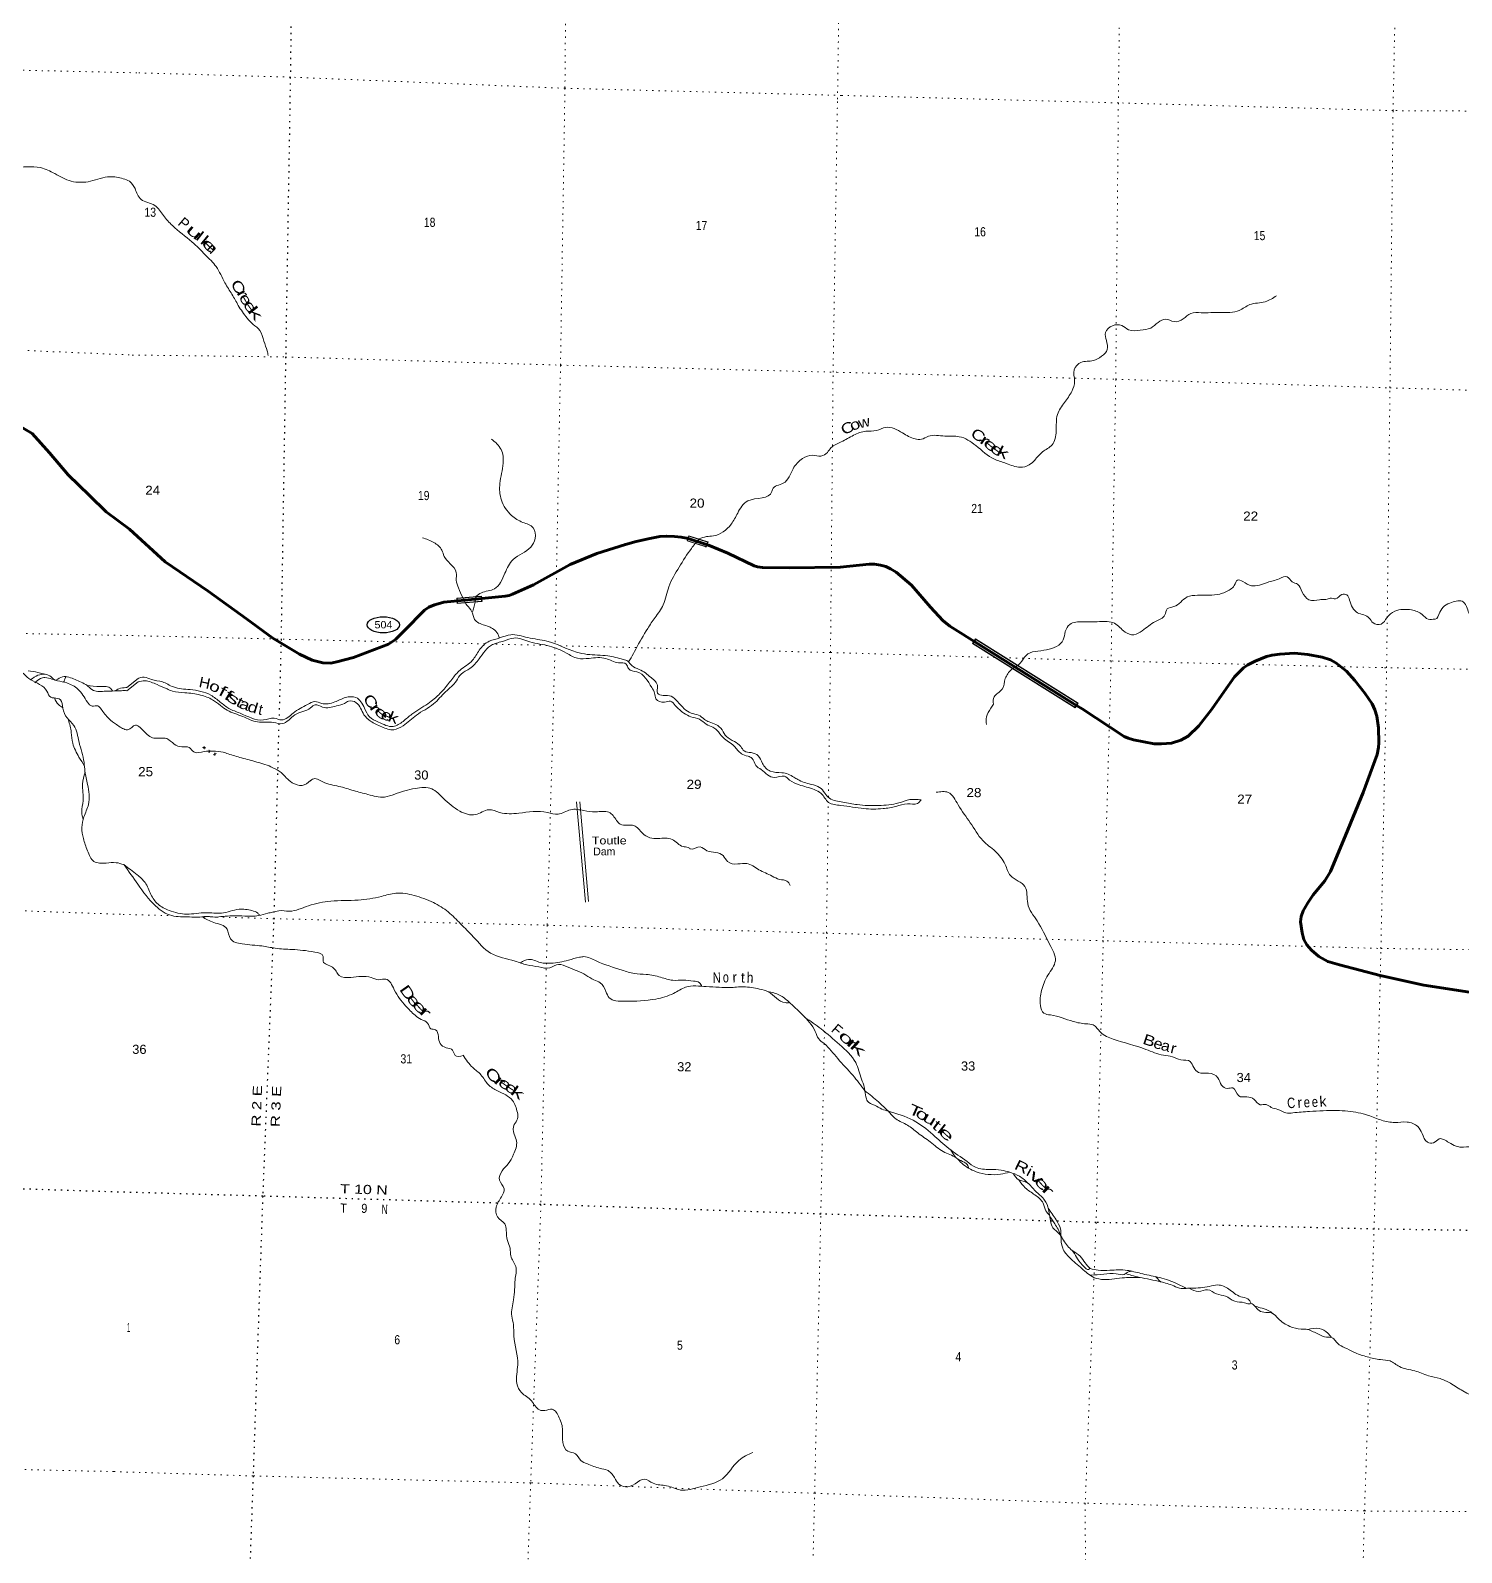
# Model space of a CAD drawing. Header units: feet. Extents: x -509309 to -252658, y -547785 to -360805.
# Drawn here: x -381871 to -354473, y -443309 to -414164 of the extents above; entities that cross this region are included whole.
import ezdxf
from ezdxf.enums import TextEntityAlignment as Align

# ---------------------------------------------------------------- set-up
doc = ezdxf.new("R2010")
doc.units = ezdxf.units.FT
doc.header["$LTSCALE"] = 80
doc.linetypes.add('DOTTED', pattern=[1.5, 0.3, -1.2])
for name, color, linetype, lineweight in [('17', 7, 'Continuous', 25), ('23', 7, 'Continuous', 70), ('29', 7, 'Continuous', 25), ('39', 7, 'Continuous', 13), ('42', 7, 'Continuous', 13), ('59', 7, 'Continuous', 13), ('6', 7, 'DOTTED', 25), ('7', 7, 'DOTTED', 13)]:
    doc.layers.add(name, color=color, linetype=linetype, lineweight=lineweight)
doc.layers.add('41', color=7, linetype='Continuous')

msp = doc.modelspace()

# ---------------------------------------------------------------- linework, layer by layer
at = {"layer": '17'}
msp.add_ellipse((-375115.88, -425545.1), major_axis=(309.24, -1), ratio=0.500121, dxfattribs=at)
at = {"layer": '23'}
for points in [[(-379975.85, -423715.76), (-380419.02, -423379.44), (-380743.11, -423066.52), (-381150.23, -422675.84), (-381506.55, -422249.85), (-381839.8, -421884.53), (-382332.82, -421586.83)], [(-359020.46, -426825.1), (-359255.45, -427157.54), (-359504.72, -427478.82), (-359709.58, -427675.82), (-359848, -427753.12), (-360029.04, -427811.04), (-360217.9, -427826.34), (-360360.79, -427823.33), (-360753.97, -427745.48), (-360856.36, -427716.79), (-360931.5, -427685.77), (-361738.61, -427156.77), (-361844.16, -427089.38), (-364272.36, -425570.82), (-364403.18, -425465.69), (-364641.04, -425204.17), (-365001.32, -424787.39), (-365300.12, -424537.6), (-365404.51, -424472.67), (-365496.71, -424431.06), (-365595, -424402.38), (-365709.68, -424385.99), (-365815.4, -424386.87), (-366367.84, -424442.49), (-367345.54, -424454.36), (-367855.8, -424447.46), (-367949.99, -424437.21), (-368013.73, -424416.61), (-368521.83, -424173.32), (-368893.11, -424019.64), (-369296.88, -423888.38), (-369312.27, -423886.75), (-369414.18, -423868.68), (-369543.19, -423851.27), (-369695.77, -423846.11), (-369821.7, -423855.36), (-370010.09, -423892.24), (-370276.68, -423951.7), (-370481.09, -424006.97), (-371029.15, -424182.39), (-371540.55, -424388.99), (-372240.01, -424782.82), (-372641.56, -424957.59), (-372702.99, -424982.18), (-372785.61, -424999.17), (-373228.41, -425042.17), (-373958.78, -425113.85), (-374019.73, -425127.65), (-374138.5, -425164.52), (-374244.99, -425209.6), (-374329.27, -425267.4), (-374717.57, -425659.82), (-374883.9, -425824.23), (-375018.56, -425916.4), (-375686.91, -426173.9), (-376006.09, -426256.52), (-376120.77, -426277.01), (-376271.79, -426271.43), (-376477.09, -426219.64), (-376722.25, -426106.96), (-377229.9, -425803.42), (-377737.04, -425429.59), (-378467.85, -424899.21), (-379290.79, -424337.94), (-379975.85, -423715.76)], [(-354152.49, -432607.43), (-355193.16, -432448.04), (-356032.9, -432262.23), (-356812.25, -432052.82), (-357035.13, -431992.61), (-357207.14, -431898.36), (-357344.18, -431775.19), (-357432.4, -431673), (-357489.74, -431570.56), (-357522.42, -431444.29), (-357555.27, -431230.46), (-357542.99, -431132.12), (-357505.25, -431020.63), (-357416.02, -430865.78), (-357312.32, -430716.95), (-357088.37, -430447.82), (-356981.84, -430271.82), (-356695.71, -429577.25), (-356356.44, -428754.59), (-356090.15, -428029.73), (-356064.45, -427892.99), (-356056.26, -427802.84), (-356066.33, -427519.76), (-356093.12, -427294.74), (-356134.08, -427171.81), (-356181.38, -427058.84), (-356322.48, -426852.2), (-356513.34, -426612.16), (-356674.7, -426434.25), (-356880.2, -426271.64), (-356981.88, -426215.03), (-357141.61, -426165.86), (-357412.99, -426110.5), (-357674.04, -426088.01), (-357954.96, -426105.94), (-358099.99, -426124.88), (-358210.57, -426153.57), (-358423.66, -426238.59), (-358566.89, -426309.27), (-358648.8, -426366.64), (-358819.33, -426540.56), (-359020.46, -426825.1)]]:
    msp.add_lwpolyline(points, dxfattribs=at)
at = {"layer": '29', "linetype": 'DOTTED', "lineweight": 100}
msp.add_arc((-378090.11, -427379.89), 689.56, 227.70016, 251.44125, dxfattribs=at)
at = {"layer": '39'}
for p, q in [((-380027.45, -426806.36), (-379806.91, -426638.85)), ((-380025.77, -426742.84), (-379839.12, -426597.83))]:
    msp.add_line(p, q, dxfattribs=at)
for points in [[(-385025.92, -416989.58), (-384882.37, -416869.88), (-384655.14, -416731.07), (-384456.83, -416760.55), (-384214.27, -416905.31), (-384206.37, -416913.48), (-383797.63, -417087.18), (-383428.28, -417095.45), (-383114.35, -416936), (-382928.92, -416894.94), (-382445.8, -416824.76), (-381934.91, -416775.14), (-381678.15, -416791.55), (-381404.97, -416906.69), (-381090.11, -417050.67), (-380720.62, -417050.9), (-380349.69, -416964.75), (-380095.31, -417003.22), (-379977.64, -417051.43), (-379868.29, -417189.6)], [(-379868.29, -417189.6), (-379751.72, -417398.55), (-379491.63, -417517.23), (-379324.4, -417707.44), (-379153.19, -417901.69), (-378778.08, -418212.15), (-378522.97, -418463.36), (-378315.84, -418686.04), (-378149.5, -418996.75), (-378012.6, -419216.83), (-377891.7, -419428.75), (-377722.85, -419671.19), (-377607.32, -419792.68), (-377479.71, -419910.24), (-377400.9, -420113.77), (-377340.04, -420299.07), (-377318.6, -420387.62)], [(-358014.98, -419244.23), (-358232.62, -419358.9), (-358528.12, -419414.67), (-358729.67, -419525.45), (-359093.29, -419562.57), (-359460.7, -419569.52), (-359657.54, -419585.95), (-359800.81, -419687.18), (-359977.85, -419739.92), (-360134.08, -419692.41), (-360283.09, -419755.44), (-360424.4, -419862.71), (-360623.44, -419905.23), (-360846.19, -419895.32), (-360980.08, -419811.85), (-361152.76, -419818.43), (-361288.22, -419949.85), (-361273.29, -420102.63), (-361256.49, -420275.51), (-361363.82, -420403.15), (-361521.01, -420486.19), (-361760.14, -420520.34), (-361889.64, -420659.85), (-361881.21, -420878.85), (-361934.84, -421075.24), (-362074.91, -421286.97), (-362209.09, -421516.82), (-362233.53, -421837.98), (-362313.74, -422100.43), (-362495.39, -422233.48), (-362645.09, -422390.9), (-362752.16, -422482.39), (-362921.12, -422529.18), (-363189.57, -422454.61), (-363417.82, -422374.36), (-363771.21, -422112.29), (-364089.15, -421942.91), (-364364.07, -421930.56), (-364681.28, -421935.93), (-364814.19, -421993.06), (-364936.59, -421986), (-365176.64, -421871.51), (-365499.04, -421764.36), (-365674.13, -421825.15), (-365874.97, -421837.52), (-366112.42, -421915.87), (-366348.21, -422042.44), (-366545.78, -422157.27), (-366614.66, -422243.06), (-366737.64, -422314.34), (-366898.12, -422298.93), (-367089.27, -422359.59), (-367271.4, -422558.91), (-367460.11, -422834.51), (-367667.73, -422951.27), (-367678.09, -422995.37), (-368137.08, -423172.28), (-368331.51, -423405.65), (-368457.54, -423619.5), (-368796.43, -423843.62), (-368930.29, -423857.19), (-369068.93, -423901.27)], [(-373044.54, -421988.19), (-372859.32, -422188.59), (-372821.09, -422450.02), (-372884.17, -422839.15), (-372854.38, -423156.75), (-372659.81, -423449.63), (-372443.99, -423584.01), (-372246.01, -423686.1), (-372211.4, -423893.27), (-372292.9, -424057.28), (-372629.87, -424293.47), (-372788.4, -424559.28), (-372987.31, -424856.88), (-373238.8, -424933.1), (-373344.78, -425001.61)], [(-374367.25, -423879.17), (-374147.1, -423969.4), (-373995.62, -424117.3), (-373950.31, -424234.17), (-373832.91, -424375.76), (-373719.74, -424545.43), (-373718.81, -424692.06), (-373677.73, -424839.03), (-373594.32, -425024.16)], [(-369068.93, -423901.27), (-369217.74, -424083.12), (-369451.21, -424440.69), (-369648.69, -424816.64), (-369757.62, -425161.19), (-369913.99, -425406.93), (-370054.03, -425614.64), (-370281.78, -426012.43), (-370373.33, -426178.37), (-370418.38, -426254.74)], [(-363069.24, -426382.82), (-362922.56, -426279.13), (-362811.07, -426131.43), (-362416.83, -426024.27), (-362100.26, -425832.1), (-362058.96, -425675.78), (-361975.64, -425537.89), (-361718.33, -425487.83), (-361407.15, -425484.42), (-361116.3, -425514.98), (-360914.79, -425683.39), (-360746.55, -425735.01), (-360585.39, -425658.03), (-360333.18, -425483.4), (-360151.58, -425356.38), (-360106.57, -425240.26), (-359983.8, -425197.1), (-359725.49, -425012.48), (-359526.52, -424980), (-359100.77, -424955.46), (-358901.4, -424868.76), (-358824.55, -424791.07), (-358761.57, -424689.16), (-358661.41, -424718.13), (-358495.38, -424797.85), (-358187.77, -424732.15), (-357966.45, -424663.71), (-357809.6, -424626.86), (-357713.94, -424722.07), (-357611.91, -424769.12), (-357524.68, -424918.49), (-357395.27, -425064.19), (-357192.55, -425067.9), (-357140.3, -425060.31), (-357070.03, -425058.89), (-356985.55, -425035.5), (-356885.27, -425048.39), (-356762.19, -424963.06), (-356671.92, -424971.85), (-356618.45, -425070.72), (-356465.66, -425313.03), (-356341.52, -425356.25), (-356239.59, -425417.36), (-356167.99, -425508.35), (-356011.57, -425529.75), (-355902.29, -425410.15), (-355748.81, -425284.9), (-355431.46, -425261.46), (-355229.33, -425345.51), (-355109.56, -425436.9), (-354987.11, -425437.93), (-354981.09, -425437.98), (-354889.79, -425306.18), (-354663.56, -425115.26), (-354440.68, -425107.09), (-354365.29, -425228.23), (-354317.92, -425339.1), (-354009.14, -425387.89), (-353891.11, -425443.12), (-353839.68, -425547.99), (-353744.87, -425484.52), (-353605.69, -425393.29), (-353501.75, -425454.42), (-353432.26, -425559.45), (-353328.18, -425600.5), (-353242.26, -425655.45), (-353105.71, -425648.56), (-352791.91, -425560.81), (-352557.15, -425574.84), (-352414.82, -425602.14), (-352340.6, -425608.79), (-352230, -425583.61), (-352125.77, -425604.57), (-352031.62, -425631.47), (-351912.69, -425564.18), (-351711.55, -425509.63), (-351423.43, -425365.43), (-351340.26, -425247.62), (-351168.93, -425152.65), (-351035.36, -425005.14), (-350857.8, -424882.1), (-350759.94, -424676.04), (-350648.78, -424574.54), (-350431.63, -424526.15), (-350246.09, -424409.21), (-350089.16, -424362.32), (-349818.33, -424384.68)], [(-373594.32, -425024.16), (-373507.78, -425176.81), (-373424.06, -425285.05), (-373367.01, -425444.2), (-373177.1, -425552.25), (-372983.07, -425646.28), (-372911.53, -425745.3), (-372893.73, -425798.22)], [(-373344.78, -425001.61), (-373381.39, -425215.11), (-373412.18, -425307.24)], [(-383444.52, -425531.73), (-383275.6, -425720.17), (-383012.96, -425865.27), (-382771.43, -425951.75), (-382548.1, -426045.95), (-382309.86, -426208.73), (-382121.7, -426364.62), (-381864.53, -426596.04), (-381556.96, -426816.25), (-381482.6, -426932.04), (-381416.55, -426945.22), (-381296.67, -426981.41), (-381249.11, -427138.94), (-381169.93, -427327.15), (-381041.8, -427469.98), (-380940.72, -427789.17), (-380844.8, -428176.59), (-380827.65, -428351.69), (-380775.58, -428599.73), (-380759.96, -428985.79), (-380848.28, -429223.4), (-380885.81, -429425.71), (-380857.22, -429637.18), (-380778.82, -429871.59), (-380655.71, -430074.61), (-380421.3, -430106.71), (-380232.43, -430099.87), (-380081.39, -430137.75)], [(-379839.12, -426597.83), (-379825.21, -426587.04), (-379694.46, -426549.98), (-379552.25, -426593.35), (-379345.81, -426637.27), (-379133.75, -426735.46), (-378814.94, -426786.34), (-378418.25, -426892.11), (-378236.55, -427024.19), (-378070.83, -427146.1), (-377858.7, -427236.26), (-377407.99, -427366.58), (-377207.01, -427334.13), (-377058.7, -427365.5), (-376840.94, -427234.77), (-376566.72, -427070.36), (-376423.78, -427013.31), (-376295.57, -427050.54), (-376046.45, -427022.51), (-375837.06, -426937.9), (-375640.33, -426937.54), (-375475.2, -427139.79), (-375380.07, -427307.29), (-375208.17, -427407.16), (-374925.75, -427491.88), (-374738.35, -427395.04), (-374568.7, -427255.86), (-374264.11, -427055.56), (-374140.96, -426960.18), (-373975.18, -426800.89), (-373805.01, -426589.41), (-373647.14, -426413.99), (-373408.88, -426225.18), (-373278.98, -426031.44), (-373089.03, -425860.3), (-372883.8, -425795.74), (-372676.59, -425735.22), (-372349.79, -425790.19), (-371984.93, -425857.52), (-371414.38, -426069.2), (-371213.94, -426111.05), (-370816.69, -426140.5), (-370522.09, -426207.25), (-370432.03, -426244.16), (-370360.37, -426327.11), (-370216.36, -426398.62), (-369988.67, -426555.19), (-369863.45, -426724.96), (-369864.38, -426851.49), (-369760.34, -426898.56), (-369601.85, -426911.95), (-369486.17, -427013.35), (-369352.68, -427151.05), (-369222.83, -427236.5), (-369080.57, -427273.85), (-368966.75, -427355.15), (-368878.8, -427406.1), (-368746.64, -427451.4), (-368631, -427558.82), (-368545.6, -427684.07), (-368393.74, -427779.75), (-368274, -427875.15), (-368204.36, -427960.1), (-368076.13, -427993.31), (-367936.05, -428052.74), (-367856.82, -428198.02), (-367707.36, -428347.91), (-367484.76, -428377.9), (-367366.52, -428405), (-367254.54, -428464.19), (-367182.59, -428506.97), (-366926.33, -428601.52), (-366762.15, -428659.14), (-366664.57, -428766.41), (-366572.95, -428863.59), (-366316.58, -428942.07), (-366041.9, -428988.57), (-365632.5, -429004.06), (-365248.73, -428955.06), (-365035.48, -428892.58), (-364820.3, -428894.82)], [(-379806.91, -426638.85), (-379680.91, -426618.39), (-379446.57, -426690.65), (-379256.46, -426770.58), (-379154.39, -426813.62), (-378913.74, -426845.77), (-378614.97, -426890.46), (-378384.78, -426980.77), (-378233.02, -427090.51), (-378103.21, -427181.98), (-377806.99, -427300.97), (-377524.71, -427405.77), (-377213.64, -427416.42), (-377049.19, -427437.89), (-376809.07, -427269.18), (-376506.97, -427135.14), (-376418.21, -427075.62), (-376282.02, -427118.95), (-376010.88, -427099.13), (-375855.95, -427050.22), (-375781.36, -427006.66), (-375633.02, -427036.02), (-375486.18, -427268.24), (-375360.59, -427387.8), (-375146.62, -427500.07), (-374914.16, -427554.24), (-374736.94, -427477.4), (-374482.52, -427274.66), (-374153.74, -427060.5), (-373923.18, -426827.44), (-373714.89, -426618.29), (-373627.61, -426488.47), (-373456.18, -426379.44), (-373282.2, -426196.11), (-373027.28, -425925.09), (-372811.98, -425856.6), (-372616.83, -425797.98), (-372312.24, -425870.84), (-371931.43, -425952.38), (-371611.22, -426085.62), (-371395.16, -426185.85), (-371176.36, -426187.69), (-370855.2, -426190.39), (-370610.9, -426272.79), (-370464.54, -426298.12), (-370421.02, -426384.85), (-370260.88, -426446.45), (-369978.01, -426744.09), (-369922.62, -426855.02), (-369895.28, -426959.7), (-369735.19, -427027.32), (-369616.62, -427010.24), (-369526.86, -427087.32), (-369359.34, -427237.36), (-369225.35, -427306.78), (-369065.11, -427354.32), (-368933.3, -427447.82), (-368809.26, -427505.1), (-368731.38, -427559.99), (-368610, -427705.62), (-368398.39, -427866.08), (-368260.96, -428013.85), (-368132.83, -428061.13), (-368054.85, -428101.95), (-367983.57, -428237.13), (-367881.79, -428318.32), (-367627.96, -428469.09), (-367435.06, -428444.6), (-367339.25, -428517.71), (-367157.23, -428607.61), (-366864.83, -428700.46), (-366734.89, -428773.86), (-366589.61, -428945.8), (-366357.18, -429003.99), (-365915.99, -429063.94), (-365548.64, -429065.02), (-365303.43, -429022.89), (-365082.24, -428972.53), (-364891.48, -428964.09), (-364819.11, -428893.66)], [(-363436.19, -427062.16), (-363423.14, -426925.69), (-363267.49, -426778.37), (-363207.77, -426574), (-363090.08, -426402.25), (-363069.24, -426382.82)], [(-381913.9, -426426.42), (-381727.63, -426455.69), (-381623.95, -426486.35)], [(-381866.4, -426594.34), (-381726.57, -426511.97), (-381589.69, -426492.19), (-381474.09, -426544.38), (-381397.88, -426602.75), (-381289.47, -426551.53), (-381164.8, -426541.58), (-380931.37, -426631.94), (-380811.86, -426690.23), (-380772.18, -426719.03), (-380665.12, -426801.22), (-380430.41, -426815.24), (-380305.87, -426813.33), (-380129.04, -426806.28), (-380027.46, -426806.36)], [(-381784.11, -426657.18), (-381681.41, -426573.02), (-381594.75, -426554.39), (-381458.74, -426586.84), (-381350.77, -426614.79), (-381174.78, -426657.96), (-380961.9, -426776.1), (-380777.33, -427026.37), (-380688.24, -427102.23), (-380581.74, -427098.01), (-380518.47, -427157.35), (-380370.94, -427340.69), (-380224.27, -427455.7), (-380126.91, -427517.63), (-380039.24, -427558.02)], [(-381189.06, -426537.25), (-381220.01, -426600.93), (-381235.07, -426641.69)], [(-381411.61, -426945.74), (-381336.33, -427071.16), (-381254.1, -427128.96)], [(-380790, -426704.54), (-380535.33, -426725.05), (-380331.2, -426766.69), (-380302.45, -426812.53)], [(-380261.68, -426812.07), (-380176.62, -426769.31), (-380043.68, -426745.44), (-380025.76, -426742.83)], [(-363567.77, -427452.39), (-363570.5, -427310.09), (-363482.95, -427142.11), (-363436.19, -427062.16)], [(-381142.62, -427367.08), (-381088.25, -427605.83), (-381059.6, -427813.28), (-380941.52, -428076.49), (-380838.24, -428252.21)], [(-380039.27, -427558.03), (-379948.54, -427526.01), (-379881.88, -427470.33), (-379706.03, -427578.26), (-379510.3, -427714.48), (-379395.88, -427715.44), (-379261.45, -427724.6), (-379117.7, -427830.26), (-378973.54, -427881.68), (-378831.11, -427894.93), (-378743.41, -427980.02), (-378544.6, -427969.64), (-378377.38, -427965.78)], [(-378377.38, -427965.78), (-378179.35, -427984.5), (-378088.82, -428014.11), (-377829.41, -428094.22), (-377538.67, -428172.59), (-377228.78, -428280.57), (-377068.6, -428371.1)], [(-380825.85, -428369.05), (-380871.87, -428594.08), (-380863.17, -428913.71), (-380886.88, -429130.32), (-380862.13, -429276.32)], [(-377068.6, -428371.1), (-376858.76, -428568.29), (-376670.46, -428622.1), (-376507.81, -428529.44)], [(-376508, -428529.59), (-376468.84, -428499.13), (-376275.59, -428551.37), (-375963.96, -428638.45), (-375683.53, -428720.77), (-375409.05, -428793.38), (-375092.24, -428842.24), (-374897.12, -428787.64), (-374502.87, -428678.47), (-374185.76, -428687.16), (-373968.26, -428865.74), (-373650.89, -429111.44), (-373354.3, -429180.21), (-373096.66, -429085.97), (-372888.27, -429137.93), (-372523.02, -429151.04), (-371970.88, -429137.6), (-371770.37, -429169.42), (-371530.87, -429085.06), (-371278.07, -429103.25), (-371051.41, -429127.25), (-370796.53, -429135.42), (-370649.11, -429289.31), (-370579.4, -429364.21), (-370316.62, -429390.52), (-370155.09, -429536.49), (-370011.19, -429622.06), (-369856.73, -429637.42), (-369583.86, -429655.78), (-369378.08, -429790.07), (-369281.86, -429808.96), (-369231.89, -429837.5), (-369050.92, -429796.84), (-368918.97, -429870.25), (-368750.58, -429901.8), (-368610.53, -429965.24), (-368525.04, -430078.43), (-368328.65, -430124.27), (-368157.96, -430115.66), (-367923.96, -430234.12), (-367671.93, -430356.75), (-367529.87, -430420.21), (-367387.59, -430453.55), (-367327.96, -430534.39)], [(-364531.82, -428752.68), (-364301.76, -428754.12), (-364110.8, -428992.74), (-363878.44, -429334.13), (-363638.05, -429675.6), (-363400.69, -429882.47), (-363209.84, -430135.14), (-363107, -430346.9), (-362831.53, -430558.1), (-362779.71, -430881.91), (-362597.47, -431214.86), (-362359.87, -431662.75), (-362249.78, -431979.02), (-362392.31, -432252.99), (-362512.91, -432547.23), (-362537.08, -432832.25), (-362467.63, -432983.8), (-362345.71, -433014.62), (-361909.02, -433140.81), (-361662.44, -433185.06), (-361528.1, -433206.28), (-361384.6, -433348.08), (-361142.67, -433478.66), (-360515.79, -433674.74), (-360179.37, -433788.04), (-360008.96, -433817.59), (-359846.78, -433875.19), (-359666.36, -433908.84), (-359600.95, -434021.87), (-359507.3, -434117.06), (-359316.7, -434130.71), (-359136.66, -434216.58), (-359067.47, -434361.78), (-358957.51, -434422.96), (-358853.06, -434413.8), (-358739.75, -434565.39), (-358583.31, -434584.78), (-358445.15, -434632.14), (-358331.47, -434733.52), (-358211, -434730.51), (-358117.06, -434785.53), (-357992.87, -434822.73), (-357838.8, -434890.31), (-357702.29, -434889.45), (-357384.93, -434863.99), (-356858.84, -434844.31), (-356449.65, -434887.92), (-356259.31, -434937.72), (-356005.05, -435030.24), (-355748.43, -435074.58), (-355517.52, -435066.48), (-355313.39, -435152.55), (-355230.06, -435285.81), (-355124.87, -435449.39), (-355010.54, -435462.4), (-354903.61, -435388.98), (-354715.43, -435458.86), (-354433.03, -435547.6), (-354242.43, -435561.25), (-354188.88, -435650.07), (-354035.04, -435749.79), (-353880.36, -435735.02), (-353751.91, -435738.1), (-353561.69, -435803.98), (-353417.76, -435885.53), (-353119.31, -435974.4), (-352933.47, -436090.45), (-352759.88, -436234.52), (-352681.05, -436160.86), (-352520.88, -436218.45), (-352296.75, -436312.72), (-351885.56, -436358.36), (-351642.22, -436571.3), (-351307.24, -436879.41), (-351105.86, -437065.89), (-350910.58, -437262.36), (-350829.96, -437492.01), (-350622, -437875.38), (-350345.06, -438160.92), (-350136.64, -438482.03), (-350010.83, -438571.46), (-349873.89, -438512.35), (-349693.5, -438550.02), (-349529.67, -438655.84), (-349342.79, -438629.29), (-349116.84, -438476.53), (-348874.34, -438257.63), (-348714.29, -438058.12), (-348686.54, -437833.4), (-348607.62, -437747.69), (-348559.04, -437691.86), (-348516.88, -437642.93)], [(-380081.43, -430137.72), (-379828.62, -430330.95), (-379677.14, -430478.85), (-379564.41, -430708.77), (-379427.26, -430894.71), (-379215.34, -431012.99), (-378876.63, -431086.13), (-378511.07, -431057.07), (-378216.04, -431065.57), (-377876.25, -430992.1), (-377629.53, -431018.27), (-377519.48, -431067.4), (-377483.31, -431107.37)], [(-380081.39, -430137.76), (-379813.9, -430513.85), (-379475.69, -430928.45), (-379165.9, -431113.83), (-378828.84, -431138.76), (-378627.86, -431140.85), (-378477.46, -431127.65), (-378343.07, -431142.84), (-378188.39, -431128.07), (-378005.66, -431119.56), (-377764.78, -431121.58), (-377505.77, -431113.72), (-377326.77, -431067.01), (-377238.31, -431049.68), (-377113.64, -431020.6), (-376916.97, -431028.28), (-376546.85, -430924.93), (-376120.62, -430836.12), (-375598.55, -430816.4), (-375152.39, -430745.84), (-374872.9, -430683.91), (-374523.93, -430727.01), (-374157.57, -430862.66), (-373871.84, -431043.82), (-373636.63, -431270.75), (-373393.54, -431517.84), (-373060.61, -431831.96), (-372592, -431984.53), (-372369.71, -432056.69), (-372137.14, -432096.81), (-371924.47, -432112.66), (-371759.39, -432047.76), (-371579.1, -432099.49), (-371236.96, -432253.01), (-371087.08, -432344.65), (-370963.03, -432399.92), (-370853.83, -432565.54), (-370788.46, -432684.59), (-370499.9, -432753.3), (-369897.36, -432710.16), (-369559.33, -432602.53), (-369327.6, -432483.96), (-368932.06, -432473.22), (-368687.25, -432485.32), (-368488.56, -432491.01), (-368217.42, -432476.11), (-367912.64, -432519.95), (-367746.41, -432571.56), (-367586.72, -432695.42), (-367424.74, -432779.13), (-367336.76, -432780.07)], [(-378586.85, -431136.94), (-378361.89, -431245.11), (-378107.86, -431369.77), (-378043, -431557.11), (-377818.89, -431655.4), (-377439.78, -431694.74), (-377187.15, -431737.03), (-376864.14, -431761.84), (-376424.89, -431811.73), (-376264.89, -431893.42), (-376267.59, -431987.79), (-376087.75, -432099.78), (-375960.43, -432257.51), (-375737.89, -432295.54), (-375348.48, -432298.81), (-375204.25, -432340.19), (-375067.66, -432329.29), (-374906.55, -432531.49), (-374805.4, -432699.05), (-374688, -432840.64), (-374508.66, -433020.91), (-374392.81, -433100.21), (-374266.87, -433171.57), (-374203.43, -433280.56), (-374117.25, -433299.37), (-374062.01, -433430.39), (-374026.83, -433561.24), (-373913.01, -433642.53), (-373788.89, -433689.77), (-373741.46, -433790.6), (-373587.75, -433789.85)], [(-372491.02, -432015.89), (-372334.8, -431950.53), (-372106.4, -432010.7), (-371905.76, -432024.44), (-371572.11, -431966.98), (-371360.91, -431910.51), (-371274.51, -431899.18), (-371038.24, -431981.51), (-370543.7, -432156.39), (-370311.32, -432222.62), (-370082.61, -432240.61), (-369805.97, -432293.15), (-369573.54, -432351.34), (-369370.78, -432349.02), (-369180.2, -432366.69), (-369060, -432399.84), (-369036.13, -432430.17), (-369015.08, -432470.02)], [(-367758.51, -432565.22), (-367528.07, -432635.66), (-367352.36, -432763.67), (-367095.19, -433006.86), (-366846.65, -433332.32), (-366779.44, -433473.49), (-366675.72, -433564.74), (-366416.85, -433850.12), (-366128.13, -434169.9), (-365895.44, -434467.11)], [(-367043.88, -433063.28), (-366733.88, -433283.06), (-366382.78, -433583.27), (-366072.15, -433927.34), (-365960.06, -434245.63), (-365907, -434400.73), (-365895.44, -434467.11)], [(-373588.9, -433788.4), (-373403.91, -434022.41), (-373246.35, -434162.32), (-373105.2, -434350.3), (-372931.41, -434466.25), (-372641.71, -434653.47), (-372549.05, -434883.23), (-372543.91, -435003.78), (-372608.97, -435115.71), (-372612.32, -435298.46), (-372565.12, -435431.42), (-372623.18, -435684.01), (-372722.88, -435865.95), (-372842.31, -436001.53), (-372893.78, -436175.84), (-372804.68, -436343.3), (-372856.01, -436499.54), (-372953.8, -436695.55), (-372929.08, -436882.56), (-372789.56, -437018.3), (-372760.33, -437139.06), (-372737.69, -437336.09), (-372688.57, -437481.12), (-372675.61, -437629.86), (-372580.75, -437833.52), (-372592.65, -438086.5), (-372602.05, -438273.21), (-372623.55, -438467.86), (-372655.96, -438780.92), (-372625.04, -438943.88), (-372616.59, -439160.87), (-372542.4, -439717.86), (-372559.06, -440073.23), (-372471.99, -440244.69), (-372278.45, -440404.99), (-372125.16, -440579.02), (-372022.86, -440589.92), (-371882.17, -440567), (-371746.84, -440726.81), (-371682.34, -440964.36), (-371680.05, -441199.38), (-371584.94, -441368.9), (-371438.75, -441416.32), (-371333.29, -441543.75), (-371209.31, -441609.06), (-370963.05, -441697.5), (-370830.79, -441728.74), (-370691.34, -441874.53), (-370603.92, -441997.78), (-370481.87, -442053.04), (-370294.74, -441992.35), (-370117.42, -441901.44), (-369947.39, -441983.21), (-369692.79, -442029.54), (-369426.41, -442112.12), (-369050.59, -442053.01), (-368623.87, -441895.91), (-368308.13, -441545.06), (-368040.01, -441390.65)], [(-365895.44, -434467.11), (-365636.06, -434682.2), (-365446.65, -434858.53)], [(-365895.44, -434467.11), (-365866.47, -434622.01), (-365844.73, -434668.39), (-365714.79, -434741.79), (-365568.8, -434817.34), (-365446.65, -434858.53)], [(-365446.84, -434858.36), (-364972.18, -435033.25), (-364594.78, -435305.56), (-364289.62, -435575.26), (-363936.13, -435823.28), (-363776.35, -435933.08), (-363501.64, -435975.56), (-363284.93, -435987.42), (-363120.6, -436024.96)], [(-365446.65, -434858.53), (-365305.19, -435004.34), (-365079.26, -435126.75), (-364885.61, -435272.99), (-364643.98, -435445.75), (-364394.43, -435632.63), (-364146.77, -435753.32), (-364036.76, -435858.58), (-363910.95, -435948.02), (-363766.93, -436017.52), (-363536.46, -436069.67), (-363297.53, -436063.64), (-363120.6, -436024.96)], [(-364252.21, -435601.95), (-364192.15, -435696.59), (-364122.46, -435773.5), (-363992.42, -435834.85), (-363936.56, -435881.52), (-363904.96, -435952.08)], [(-363122.02, -436024.64), (-362934.49, -436104.85), (-362767.15, -436239.97)], [(-363050.56, -436055.67), (-362951.04, -436171), (-362868.92, -436195.79), (-362764.68, -436241.04)], [(-362949.37, -436173.75), (-362825.7, -436324.7), (-362642.02, -436460.81), (-362484.59, -436618.8), (-362429.48, -436767.9), (-362360.19, -436849.07)], [(-362764.86, -436240.85), (-362607.51, -436408.88), (-362456.06, -436560.8), (-362379.08, -436738.19), (-362355.99, -436874.97), (-362350.27, -436915.19), (-362309.23, -437068.18), (-362241.55, -437145.08), (-362141.89, -437242.32)], [(-362383.62, -436714.3), (-362236.01, -436938.24), (-362152.99, -437113.68), (-362142.03, -437242.18)], [(-362358.23, -436861.76), (-362262.65, -437012.34), (-362197.19, -437119.34), (-362141.89, -437242.32)], [(-362141.89, -437242.32), (-362109.54, -437483.62), (-361980.35, -437659.45), (-361741, -437870.35), (-361513.41, -438040.98), (-361314.99, -438082.82), (-360923.27, -438045.94), (-360625.52, -438043.37)], [(-362141.89, -437242.32), (-361996.95, -437460.47), (-361907.29, -437551.6), (-361825.98, -437686.86), (-361700.61, -437836.55), (-361612.66, -437887.5), (-361584.14, -437867.74)], [(-361935.99, -437522.43), (-361775.41, -437635.06), (-361679.98, -437760.39), (-361582.41, -437869.68)], [(-361582.41, -437869.68), (-361432.12, -437905.08), (-361209.3, -437904.95), (-360874.06, -437905.75), (-360615.54, -437964.17), (-360294.87, -438035.15), (-359958.43, -438144.43), (-359744.87, -438250.77)], [(-361580.15, -437998.51), (-361322.23, -437976.31), (-361083.31, -437970.28), (-360934.86, -437983.58), (-360852.2, -437936.07), (-360781.06, -437922.83)], [(-360900.17, -437966.77), (-360792.47, -438002.85), (-360640.18, -438040.28)], [(-360640.18, -438040.28), (-360233.31, -438126.05), (-359982.94, -438202.47), (-359838.79, -438253.9), (-359742.41, -438250.69)], [(-360326.61, -438028.79), (-360249.25, -438109.85), (-360223.12, -438129.38)], [(-359747.73, -438250.87), (-359644.02, -438247.5), (-359302.52, -438214.21), (-359141.71, -438185.44), (-358931.51, -438263.53), (-358701.73, -438410.07), (-358565.53, -438451.39), (-358499.93, -438538.31)], [(-359685.2, -438248.52), (-359512, -438310.87), (-359335.09, -438276.2), (-359165.05, -438355.97), (-358992.73, -438399.59), (-358816.8, -438497.48), (-358626.31, -438527.2), (-358542.15, -438547.99), (-358499.93, -438538.31)], [(-358499.93, -438538.31), (-358434.04, -438587.07), (-358350.38, -438676.14), (-358220.16, -438711.38), (-358089.82, -438730.56), (-357982.13, -438827.87), (-357760.42, -438978.37), (-357544, -439030.4), (-357419.58, -439035.46)], [(-358430.21, -438588.86), (-358327.91, -438622.1), (-358175.71, -438671.59), (-358078.75, -438736.33)], [(-357419.58, -439035.46), (-357200.65, -439019.22), (-357034.68, -439106.98), (-356966.28, -439187.99)], [(-357419.58, -439035.46), (-357213.5, -439129.58), (-357057.35, -439187.14), (-356953.03, -439196.05), (-356889.21, -439252.82), (-356813.51, -439331.79), (-356669.51, -439405.31), (-356503.5, -439487.05), (-356277.21, -439561.25), (-356024.67, -439615.6), (-355842.19, -439641.23), (-355662.3, -439747.19), (-355369.82, -439829.99), (-355107.55, -439924.59), (-354883.11, -439978.69), (-354687.05, -440068.72), (-354449.23, -440213.32), (-353791.09, -440526.16), (-353559.13, -440648.62), (-353310.9, -440743.1), (-353068.91, -440865.64), (-352915.08, -440967.36), (-352863.36, -441032.07), (-352781.46, -441086.99), (-352695.61, -441149.98), (-352575.55, -441203.21), (-352393.35, -441267), (-352345.59, -441323.65), (-352069.97, -441514.76), (-351894.05, -441614.66), (-351632.41, -441795.62), (-351434.53, -441911.77), (-351134.55, -442066.94), (-350811.88, -442137.94), (-350685.69, -442175.16), (-350608.01, -442258.16), (-350267.95, -442421.7), (-350045.89, -442526)]]:
    msp.add_spline(points, degree=3, dxfattribs=at)
at = {"layer": '42'}
for p, q in [((-371415.35, -428935.39), (-371246.77, -430854.97)), ((-371184.46, -430843.44), (-371355.14, -428937.9))]:
    msp.add_line(p, q, dxfattribs=at)
at = {"layer": '59'}
for p, q in [((-369300.54, -423939.67), (-369268.81, -423839.58)), ((-368935.41, -424055.61), (-368898.42, -423957.22)), ((-373701.52, -425139.6), (-373710.68, -425035)), ((-373709.75, -425035.11), (-373235.62, -424993.63)), ((-373226.22, -425098.19), (-373700.59, -425139.71)), ((-373235.31, -424993.61), (-373226.15, -425098.2)), ((-363832.88, -425902.92), (-363777.11, -425813.96)), ((-363832.7, -425903.1), (-361871.75, -427132.29)), ((-363776.98, -425814.14), (-361816.03, -427043.33)), ((-361816.03, -427043.36), (-361871.81, -427132.33))]:
    msp.add_line(p, q, dxfattribs=at)
for points in [[(-369300.54, -423939.67), (-368938.53, -424054.43), (-368935.67, -424055.51)], [(-369268.81, -423839.58), (-368904.21, -423955.16), (-368898.8, -423957.19)]]:
    msp.add_lwpolyline(points, dxfattribs=at)
for points in [[(-369290.49, -423934.46), (-369263.6, -423849.63), (-368908.79, -423962.1), (-368940.16, -424045.52)], [(-373242.57, -425002.26), (-373702, -425042.45), (-373694.23, -425131.12), (-373234.81, -425090.91)], [(-363821.88, -425900.44), (-363774.62, -425825.05), (-361827.03, -427045.86), (-361874.3, -427121.25)]]:
    msp.add_lwpolyline(points, close=True, dxfattribs=at)
at = {"layer": '6'}
for points in [[(-376800.01, -409006.11), (-376829.12, -409770.52), (-376896.06, -415058.47), (-376985.59, -420416.53), (-377073.45, -425820.8), (-377114.02, -427365.8)], [(-377115.8, -427434.07), (-377215.91, -431246.71), (-377424.77, -436485.26), (-377608.64, -441842.53), (-377796.29, -447167.62), (-377908.91, -452388.91), (-377883.24, -454706.75)], [(-380185.36, -436407.1), (-382650.11, -436328.09), (-388031.5, -436190.7), (-393379.84, -436118.18), (-398604.78, -435991.48), (-403889.95, -435863.77), (-409112.31, -435702.95), (-411861.94, -435734.21)], [(-348510.9, -437247.02), (-350887.95, -437188.23), (-356146.83, -437115.94), (-361469.55, -436988.87), (-366739.83, -436828.1), (-372098.27, -436644.49), (-377424.77, -436485.26), (-380185.36, -436407.1)]]:
    msp.add_lwpolyline(points, dxfattribs=at)
at = {"layer": '7'}
for p, q in [((-371979.15, -425939.63), (-373014.11, -425915.27)), ((-380097.57, -431089.49), (-379146.25, -431116.83))]:
    msp.add_line(p, q, dxfattribs=at)
for points in [[(-356604.36, -455045.79), (-356536.59, -453014.35), (-356468.55, -447848.93), (-356331, -442513.37), (-356146.83, -437115.94), (-356017.04, -431742.15), (-355907.32, -426368.19), (-355843.87, -421007.9), (-355784.81, -415699.8), (-355673.91, -410165.17), (-355651.25, -409764.77)], [(-371596.32, -409840.59), (-371638.2, -415271.36), (-371723.31, -420573.22), (-371826.24, -425904.9)], [(-366594.44, -428842.98), (-366554.48, -426075.88), (-366505.02, -420707.44), (-366420.7, -415479.9), (-366347.7, -410606.34)], [(-360989.97, -410871.45), (-361043.14, -415551.18), (-361094.04, -420843.28), (-361181.83, -426237.51), (-361333.59, -431595.05), (-361469.55, -436988.87), (-361677.65, -442364.01), (-361663.18, -447775.17), (-361674.67, -450432.38), (-361819.53, -452937.83), (-361846.1, -454964.09)], [(-379831.58, -414975.83), (-382247.23, -414921.25), (-387517.67, -414753.59), (-391020.73, -414686.46)], [(-348186.36, -415799.68), (-350427.25, -415728.74), (-355784.81, -415699.8), (-361043.14, -415551.18), (-366343.61, -415408.39), (-371638.2, -415271.36), (-376896.06, -415058.47), (-379831.58, -414975.83)], [(-388186.84, -420124.78), (-387607.81, -420133.11), (-382280.79, -420279.62), (-379920.78, -420379.53)], [(-379920.78, -420379.53), (-376985.59, -420416.53), (-371723.31, -420573.22), (-366430.72, -420710.23), (-361094.04, -420843.28), (-355843.87, -421007.9), (-350527.39, -421165.04), (-348268.12, -421203.13)], [(-380009.42, -425749.28), (-382341.59, -425705.85), (-387785.59, -425589.51), (-393128.77, -425448.75), (-398404.9, -425260.91), (-403689.33, -425209.56), (-408961.71, -425154.87), (-411673.21, -425181.26)], [(-373171.84, -425911.56), (-377147.75, -425818.01), (-380009.42, -425749.28)], [(-371828.26, -425988.73), (-371976.7, -431296.75), (-372098.27, -436644.49), (-372294, -441975.55), (-372479.57, -447290.62), (-372511.8, -452500.53)], [(-363408.29, -426170.53), (-366554.48, -426075.88), (-371726.87, -425945.72)], [(-348348.06, -426485.9), (-350642.6, -426466.65), (-355981.62, -426365.4), (-361181.83, -426237.51), (-363197.76, -426176.86)], [(-367223.86, -454879.05), (-367176.64, -452846.63), (-366984.16, -447443.23), (-366857.38, -442173.87), (-366739.83, -436828.1), (-366632.09, -431450.11), (-366595.88, -428942.91)], [(-411766.86, -430418.39), (-408995.58, -430414.31), (-403816.14, -430500.05), (-398499.42, -430662.46), (-393268.16, -430771.17), (-387899.15, -430928.44), (-382452.51, -431006.65), (-380097.57, -431089.49)], [(-378548.71, -431134.02), (-377213.12, -431172.41), (-371976.7, -431296.75), (-366632.09, -431450.11), (-361259.29, -431597.84), (-356017.04, -431742.15), (-350754.14, -431814.48), (-348429.53, -431870.08)], [(-380273.71, -441759.42), (-382824.5, -441702.16), (-388160.16, -441591.67), (-393459.98, -441499.88), (-398724.1, -441314.24), (-403932.41, -441157.21), (-409229.92, -441043.83), (-411958.24, -441119.59)], [(-348594.61, -442779.35), (-351023.6, -442539.88), (-356331, -442513.37), (-361677.65, -442364.01), (-366857.38, -442173.87), (-372294, -441975.55), (-377608.64, -441842.53), (-380273.71, -441759.42)]]:
    msp.add_lwpolyline(points, dxfattribs=at)

# ---------------------------------------------------------------- texts
at = {"layer": '17', "width": 1.1}
msp.add_text('504', height=140, dxfattribs=at).set_placement((-375112.98, -425613.41), align=Align.CENTER)
at = {"layer": '41'}
for s, rotation, p in [('P', 319.43, (-378996.49, -417932.74)), ('n', 314.888, (-378459.31, -418408.98)), ('t', 347.278, (-377485.18, -427263.99)), ('t', 358.775, (-368234.49, -432397.35)), ('r', 1.907, (-368384.03, -432393.52)), ('F', 319.144, (-366493.63, -433373.15)), ('r', 4.479, (-357565.07, -434792.46)), ('k', 4.278, (-357119.89, -434771.25))]:
    msp.add_text(s, height=200, rotation=rotation, dxfattribs=at).set_placement(p, align=Align.CENTER)
for s, rotation, width, p in [('u', 319.4, 2, (-378799.65, -418100.41)), ('l', 322.275, 1.5, (-378687.19, -418180.78)), ('l', 320.873, 1.55, (-378601.01, -418255.6)), ('e', 315.01, 2.05, (-378507.24, -418357.23)), ('C', 301.991, 1.4, (-377977.3, -419125.92)), ('r', 301.776, 1.7, (-377892.44, -419251.3)), ('e', 299.652, 1.45, (-377833.96, -419362.48)), ('e', 305.133, 1.65, (-377743.33, -419509.42)), ('k', 308.388, 2, (-377645.34, -419639.28)), ('C', 28.718, 1.3, (-366182.16, -421860.67)), ('o', 24.191, 1.3, (-366050.08, -421800.16)), ('w', 13.782, 1.15, (-365887.28, -421758.34)), ('C', 328.386, 1.35, (-363779.38, -421999.67)), ('r', 326.423, 1.8, (-363651.54, -422093.53)), ('e', 319.921, 1.85, (-363546.7, -422178.75)), ('e', 323.208, 1.7, (-363423.41, -422271.63)), ('k', 332.346, 1.6, (-363299.34, -422332.02)), ('H', 348.083, 1.1, (-378554.61, -426753.73)), ('o', 333.68, 1.35, (-378382.66, -426817.45)), ('f', 332.1, 1.65, (-378233.3, -426905.37)), ('f', 328.383, 1.75, (-378126.53, -426982.08)), ('s', 328.527, 1.8, (-378041.02, -427039.44)), ('t', 333.048, 1.3, (-377907.44, -427112.07)), ('C', 302.792, 1.4, (-375441.58, -427063.45)), ('a', 340.309, 1.3, (-377802.29, -427161.55)), ('d', 342.888, 1.3, (-377640.85, -427219.99)), ('r', 303.118, 1.75, (-375346.36, -427192.4)), ('e', 319.301, 1.85, (-375209.88, -427309.52)), ('e', 335.104, 1.35, (-375091.89, -427365.35)), ('k', 338.921, 1.4, (-374954.76, -427414)), ('N', 1.041, 0.8, (-368730.89, -432400.42)), ('h', 358.825, 0.85, (-368096.5, -432400.38)), ('D', 305.225, 1.55, (-374731.96, -432647.9)), ('o', 1.857, 0.75, (-368555.23, -432392.84)), ('e', 308.209, 1.75, (-374609.03, -432800.01)), ('e', 312.733, 1.95, (-374488.98, -432927.63)), ('r', 317.973, 2.15, (-374375.8, -433031.53)), ('o', 317.66, 1.9, (-366318.27, -433530.26)), ('B', 341.277, 1.3, (-360484.15, -433597.89)), ('r', 318.572, 2.1, (-366195.46, -433635.83)), ('k', 316.688, 2.2, (-366095.73, -433724.89)), ('e', 341.498, 1.15, (-360309.29, -433660.31)), ('a', 345.514, 1.15, (-360159.77, -433702.33)), ('r', 346.635, 1.15, (-360009.17, -433749.97)), ('C', 307.83, 1.55, (-373094.1, -434228.41)), ('r', 317.232, 2.15, (-372952.82, -434353.41)), ('e', 325.876, 1.6, (-372839.71, -434414.22)), ('e', 327.759, 1.55, (-372715, -434497.89)), ('k', 326.502, 1.8, (-372599.97, -434584.13)), ('T', 335.774, 1.55, (-364968.41, -434942.69)), ('o', 325.774, 1.6, (-364851, -435002.82)), ('C', 3.594, 0.8, (-357728.88, -434798.79)), ('e', 3.006, 0.8, (-357429.53, -434784.5)), ('e', 3.006, 0.8, (-357275.82, -434777.45)), ('u', 329.059, 1.65, (-364704.47, -435088.55)), ('t', 323.376, 1.65, (-364579.77, -435203.7)), ('l', 321.503, 1.55, (-364489.85, -435276.08)), ('e', 317.63, 1.95, (-364400.93, -435367.14)), ('R', 334.329, 1.35, (-362935.2, -436014.43)), ('i', 331.989, 1.25, (-362791.06, -436095.26)), ('v', 319.265, 2, (-362673.48, -436199.48)), ('e', 313.12, 1.95, (-362576.57, -436309.35)), ('r', 314.576, 2.25, (-362462.16, -436434.48))]:
    msp.add_text(s, height=200, rotation=rotation, dxfattribs=dict(at, width=width)).set_placement(p, align=Align.CENTER)
at = {"layer": '42', "width": 1.2}
msp.add_text('Toutle', height=150, dxfattribs=at).set_placement((-371124.87, -429750.41))
at = {"layer": '42'}
msp.add_text('Dam', height=150, dxfattribs=at).set_placement((-371097.02, -429959.41))
at = {"layer": '6'}
for s, rotation, width, p in [('R 2 E', 87.717, 1.35, (-377466.87, -435155.28)), ('R 3 E', 87.717, 1.35, (-377099.13, -435164.72)), ('T 10 N', 358.288, 1.3, (-375945.96, -436429.42)), ('T', 358.288, 0.85, (-375940.89, -436799.47)), ('9', 358.288, 0.9, (-375540.61, -436805.18)), ('N', 358.288, 0.7, (-375151.12, -436822.34))]:
    msp.add_text(s, height=175, rotation=rotation, dxfattribs=dict(at, width=width)).set_placement(p)
at = {"layer": '7'}
for s, width, p in [('13', 0.85, (-379687.69, -417732.12)), ('18', 0.85, (-374338.77, -417925.05)), ('17', 0.85, (-369133.83, -417985.46)), ('16', 0.85, (-363801.14, -418106.71)), ('15', 0.85, (-358450.8, -418180.06)), ('24', 1.1, (-379673.72, -423055.84)), ('19', 0.85, (-374452.81, -423156.78)), ('20', 1.1, (-369252.39, -423302.28)), ('21', 0.85, (-363859.56, -423405.86)), ('22', 1.1, (-358653.7, -423551.42)), ('25', 1.1, (-379808.93, -428444.6)), ('30', 1.05, (-374524.6, -428508.95)), ('29', 1.1, (-369309.75, -428685.94)), ('28', 1.1, (-363951.17, -428845.22)), ('27', 1.1, (-358767.96, -428971.14)), ('36', 1.05, (-379922.09, -433761.48)), ('31', 0.85, (-374786.43, -433943.52)), ('32', 1.05, (-369489.52, -434095.25)), ('33', 1.05, (-364056.47, -434081.13)), ('34', 1.05, (-358779.99, -434300.78)), ('1', 0.4, (-380022.32, -439088.35)), ('6', 0.85, (-374905.17, -439321.74)), ('5', 0.85, (-369493, -439426.13)), ('4', 0.85, (-364160.75, -439646.51)), ('3', 0.85, (-358872.57, -439804.58))]:
    msp.add_text(s, height=175, dxfattribs=dict(at, width=width)).set_placement(p)

doc.saveas('drawing.dxf')
